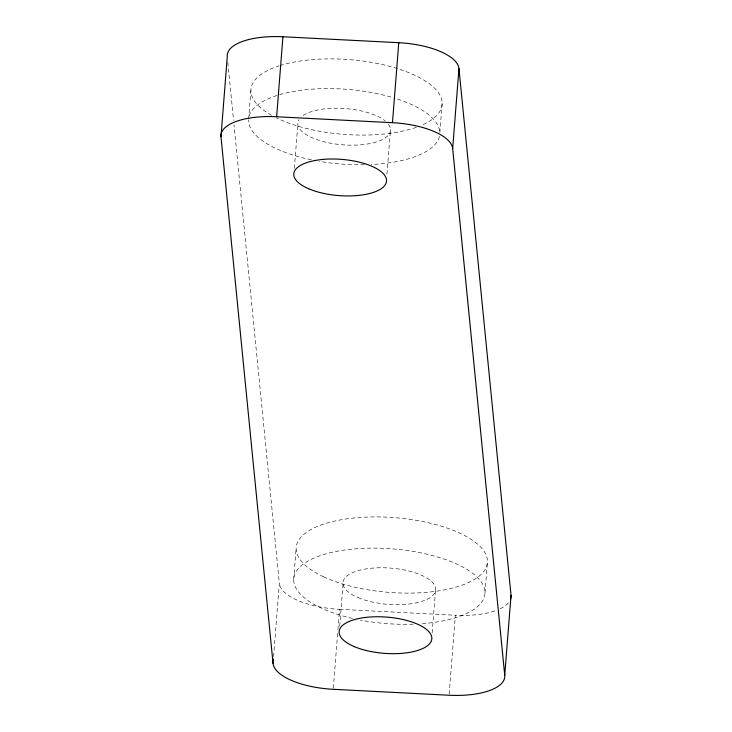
<?xml version="1.0" encoding="UTF-8"?>
<svg xmlns="http://www.w3.org/2000/svg" width="732" height="732" viewBox="0 0 732 732"><rect width="100%" height="100%" fill="white"/><g stroke="black" fill="none" stroke-linecap="round" stroke-linejoin="round"><path stroke-width="0.55" stroke-dasharray="3.66 2.75" d="M248.615 119.179L250.866 90.567M294.365 168.333L297.833 124.33M273.585 656.659L279.34 583.422L234.02 124.962M293.697 579.506L296.149 548.295M333.325 688.162L337.845 630.7M337.937 629.575L339.529 609.298A58.121 22.71 4.5 0 1 279.34 583.422M339.703 626.18L343.015 584.026M386.954 174.216L390.504 129.079M442.146 103.413L439.813 133.123A95.892 37.469 4.5 0 0 394.347 98.061M432.155 632.86L435.65 588.418M449.164 694.11L455.368 615.237A58.121 22.71 4.5 0 0 497.11 610.085M484.968 592.938L487.43 561.728M339.529 609.298L455.368 615.237M227.826 62.385L233.563 120.405M279.944 65.578A95.892 37.469 4.5 0 1 410.487 73.328A95.892 37.469 4.5 0 1 421.797 125.172M416.352 127.304A95.892 37.469 4.5 0 1 276.632 117.989M271.517 115.308A95.892 37.469 4.5 0 1 278.965 65.889M388.454 124.257A46.491 18.163 4.5 0 1 345.98 145.028A46.491 18.163 4.5 0 1 298.94 119.664M303.13 115.482A46.491 18.163 4.5 0 1 344.086 108.482A46.491 18.163 4.5 0 1 385.123 120.89M439.438 136.362A95.892 37.469 4.5 0 1 371.078 164.544M364.399 164.764A95.892 37.469 4.5 0 1 319.289 161.315M311.356 159.805A95.892 37.469 4.5 0 1 248.523 120.277M249.182 115.967A95.892 37.469 4.5 0 1 392.096 97.383M352.476 618.43A95.892 37.469 4.5 0 1 314.861 557.692A95.892 37.469 4.5 0 1 467.739 569.926A95.892 37.469 4.5 0 1 420.067 623.847M413.241 624.186A95.892 37.469 4.5 0 1 360.327 620.086M508.31 602.958A58.121 22.71 4.5 0 1 499.947 608.868M323.544 576.789A95.892 37.469 4.5 0 0 483.943 571.207A95.892 37.469 4.5 0 0 367.885 517.048A95.892 37.469 4.5 0 0 323.544 576.789M358.177 597.632A46.491 18.163 4.5 0 0 434.662 593.094A46.491 18.163 4.5 0 0 375.168 567.931A46.491 18.163 4.5 0 0 358.177 597.632"/><path stroke-width="1.1" d="M220.972 136.701L227.268 56.703A58.121 22.71 4.5 0 1 282.927 36.765L398.766 42.703A58.121 22.71 4.5 0 1 458.955 68.579L511.028 595.299L504.732 675.297A58.121 22.71 4.5 0 1 449.073 695.235L333.234 689.297A58.121 22.71 4.5 0 1 273.045 663.421L220.972 136.701A58.121 22.71 4.5 0 1 276.632 116.763L392.471 122.701A58.121 22.71 4.5 0 1 452.66 148.578L504.732 675.297M276.632 116.763L282.927 36.765M273.045 663.421L273.402 658.919M392.471 122.701L398.766 42.703M452.66 148.578L458.955 68.579M511.028 595.299A58.121 22.71 4.5 0 1 510.543 599.234M354.325 646.631A46.491 18.163 4.5 0 0 430.8 642.092A46.491 18.163 4.5 0 0 371.307 616.93A46.491 18.163 4.5 0 0 354.325 646.631M308.684 188.755A46.491 18.163 4.5 0 0 385.398 184.51A46.491 18.163 4.5 0 0 326.426 159.164A46.491 18.163 4.5 0 0 308.684 188.755"/></g></svg>
